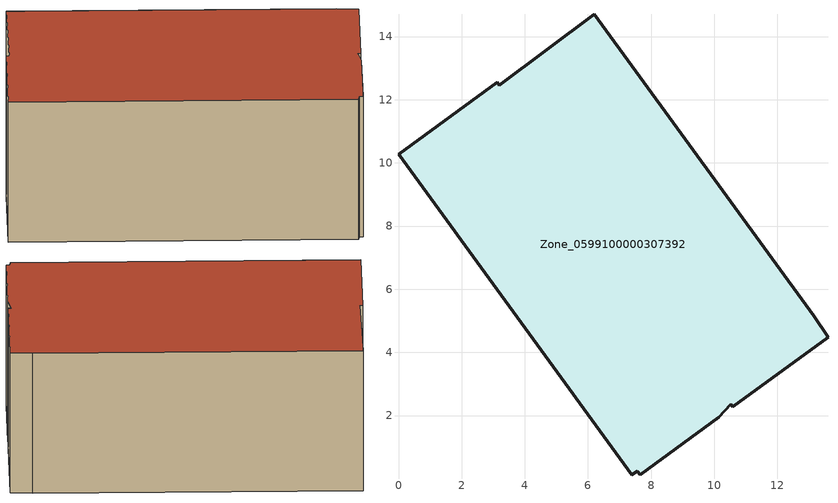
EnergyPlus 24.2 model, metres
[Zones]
Zone_0599100000307392
 floor ground (C_G): 13.6,4.48 10.59,2.27 10.53,2.36 10.14,1.95 7.65,0.12 7.57,0.24 7.39,0.12 0,10.27 3.12,12.54 3.18,12.46 6.2,14.71 13.15,5.16 z0
 wall outside (C_F): 7.39,0.12 7.57,0.24 7.65,0.12 10.14,1.95 10.53,2.36 10.59,2.27 13.6,4.48 13.15,5.16 6.2,14.71 3.18,12.46 3.12,12.54 0,10.27 7.39,0.12 z0:5.54
 roof outside (C_R): 3.18,12.46 3.12,12.54 0,10.27 7.39,0.12 7.57,0.24 7.65,0.12 10.14,1.95 10.53,2.36 10.59,2.27 13.6,4.48 13.15,5.16 6.2,14.71 z5.54
[BUILDING]
Pand.0599100000307392: North Axis=0; Terrain=City; Loads Convergence Tolerance Value=0.04; Temperature Convergence Tolerance Value=0.4; Solar Distribution=FullExterior; Maximum Number of Warmup Days=25; Minimum Number of Warmup Days=1
[Site:Location]
Rotterdam.The.Hague.AP_ZH_NLD Design_Conditions: Latitude=51.96; Longitude=4.45; Time Zone=1; Elevation=-4.5
[SITE:GROUNDTEMPERATURE:BUILDINGSURFACE]
18, 18, 18, 18, 18, 18, 18, 18, 18, 18, 18, 18
[MATERIAL] Thermal Absorptance=0.9; Solar Absorptance=0.7; Visible Absorptance=0.7
Name | Roughness | Thickness | Conductivity | Density | Specific Heat
G.D.1965-1974 | MediumSmooth | 0.15 | 0.882353 | 540 | 1210
F.D.1965-1974 | Rough | 0.3 | 0.697674 | 1920 | 840
R.D.1965-1974 | MediumRough | 0.2 | 0.232558 | 1500 | 1000
[CONSTRUCTION]
C_G: G.D.1965-1974
C_F: F.D.1965-1974
C_R: R.D.1965-1974
[ZONE]
Zone_0599100000307392: Type=1; Multiplier=1; Ceiling Height=Autocalculate; Volume=Autocalculate; Floor Area=autocalculate; Part of Total Floor Area=Yes
[ZONEINFILTRATION:DESIGNFLOWRATE]
Infil_Zone_0599100000307392: Zone or ZoneList or Space or SpaceList=Zone_0599100000307392; Schedule=AlwaysOn; Design Flow Rate Calculation Method=Flow/Area; Flow Rate per Floor Area=0.0042; Constant Term Coefficient=1; Temperature Term Coefficient=0; Velocity Term Coefficient=0; Velocity Squared Term Coefficient=0
[HVACTEMPLATE:ZONE:IDEALLOADSAIRSYSTEM]
Zone_0599100000307392: Maximum Heating Supply Air Temperature=50; Minimum Cooling Supply Air Temperature=13; Maximum Heating Supply Air Humidity Ratio=0.0156; Minimum Cooling Supply Air Humidity Ratio=0.0077; Heating Limit=NoLimit; Cooling Limit=NoLimit; Dehumidification Control Type=ConstantSensibleHeatRatio; Cooling Sensible Heat Ratio=0.7; Dehumidification Setpoint=60; Humidification Control Type=None; Humidification Setpoint=30; Outdoor Air Method=None; Outdoor Air Flow Rate per Person=0.00944; Outdoor Air Flow Rate per Zone Floor Area=0; Outdoor Air Flow Rate per Zone=0; Demand Controlled Ventilation Type=None; Outdoor Air Economizer Type=NoEconomizer; Heat Recovery Type=None; Sensible Heat Recovery Effectiveness=0.7; Latent Heat Recovery Effectiveness=0.65
[ZONECONTROL:THERMOSTAT]
ThermostatControl_Zone_0599100000307392: Zone or ZoneList=Zone_0599100000307392; Control Type Schedule=DualSetpointControlType; Control 1=Thermostat_Zone_0599100000307392; Temperature Difference Between Cutout And Setpoint=0
[THERMOSTATSETPOINT:DUALSETPOINT]
Thermostat_Zone_0599100000307392: Heating Setpoint Temperature Schedule=HeatingSetpoint_Zone_0599100000307392; Cooling Setpoint Temperature Schedule=CoolingSetpoint_Zone_0599100000307392
[SCHEDULE:COMPACT]
HeatingSetpoint_Zone_0599100000307392: Through: 12/31, For: AllDays, Until: 24:00, 21
CoolingSetpoint_Zone_0599100000307392: Through: 12/31, For: AllDays, Until: 24:00, 24
DualSetpointControlType: Through: 12/31, For: AllDays, Until: 24:00, 4
AlwaysOn: Through: 12/31, For: AllDays, Until: 24:00, 1
